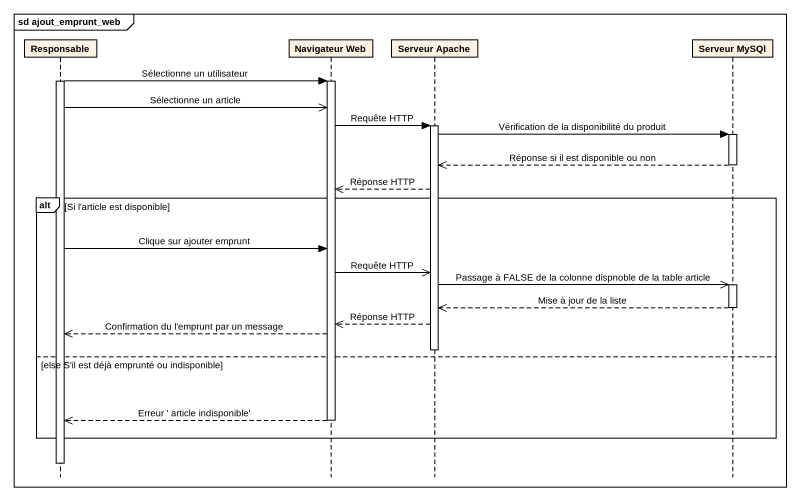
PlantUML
@startuml
mainframe sd ajout_emprunt_web
hide footbox
participant Responsable
participant "Navigateur Web" as Navigateur_Web
participant "Serveur Apache" as Serveur_Apache
participant "Serveur MySQl" as Serveur_MySQl

activate Responsable
Responsable -> Navigateur_Web : Sélectionne un utilisateur
activate Navigateur_Web
Responsable ->> Navigateur_Web : Sélectionne un article
Navigateur_Web -> Serveur_Apache : Requête HTTP
activate Serveur_Apache
Serveur_Apache -> Serveur_MySQl : Vérification de la disponibilité du produit
activate Serveur_MySQl
Serveur_MySQl -->> Serveur_Apache : Réponse si il est disponible ou non
deactivate Serveur_MySQl
Serveur_Apache -->> Navigateur_Web : Réponse HTTP
alt Si l'article est disponible
  Responsable -> Navigateur_Web : Clique sur ajouter emprunt
  Navigateur_Web ->> Serveur_Apache : Requête HTTP
  Serveur_Apache ->> Serveur_MySQl : Passage à FALSE de la colonne dispnoble de la table article
  activate Serveur_MySQl
  Serveur_MySQl -->> Serveur_Apache : Mise à jour de la liste
  deactivate Serveur_MySQl
  Serveur_Apache -->> Navigateur_Web : Réponse HTTP
  Navigateur_Web -->> Responsable : Confirmation du l'emprunt par un message
  deactivate Serveur_Apache
else else S'il est déjà emprunté ou indisponible
  Navigateur_Web -->> Responsable : Erreur ' article indisponible'
  deactivate Navigateur_Web
end
deactivate Responsable
@enduml
